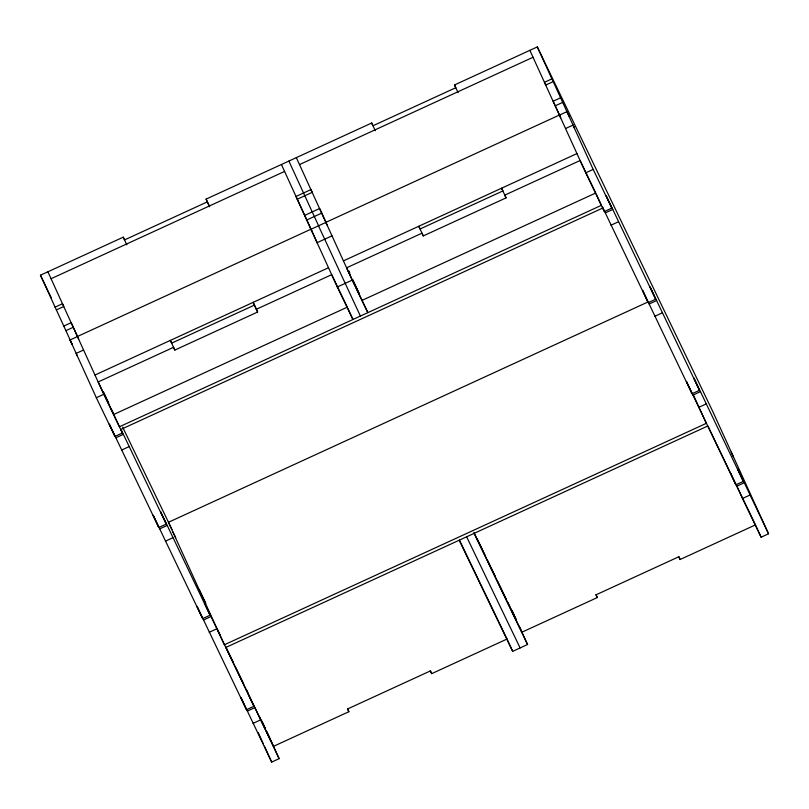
<?xml version="1.0" encoding="UTF-8"?>
<svg xmlns="http://www.w3.org/2000/svg" width="809" height="809" viewBox="0 0 809 809"><rect width="100%" height="100%" fill="white"/><g stroke="black" fill="none" stroke-linecap="round" stroke-linejoin="round"><path stroke-width="1.21" d="M77.502 336.544L70.049 339.972L72.244 344.523L40.45 275.212L123.261 237.158L124.576 239.899L207.387 201.845L209.652 206.801M209.238 206.042L206.073 199.115L371.695 123.008L373.01 125.749L455.821 87.696L454.506 84.965L537.318 46.912L712.678 411.285L768.55 533.788L761.097 537.206L742.47 498.496L736.847 486.169L744.3 482.74L768.55 533.788M51.068 278.721L284.596 171.417M299.502 164.571L533.03 57.267M55.032 307.187L62.485 303.759L63.8 306.5L56.347 309.918M553.214 81.618L551.9 78.888L544.447 82.306L545.762 85.046L553.214 81.618L574.299 127.842L572.984 125.112L565.531 128.54M297.328 199.196L312.234 192.35L310.919 189.609L296.013 196.466L317.391 243.175M63.729 326.098L71.182 322.68L77.26 335.765M304.71 215.376L319.616 208.52L326.189 222.677M560.597 97.798L553.144 101.226L560.546 117.204M65.923 330.659L73.376 327.23M306.904 219.927L321.81 213.08M555.338 105.777L562.791 102.349M311.03 229.24L325.936 222.394M559.464 115.09L566.917 111.662L569.111 116.223M83.57 349.994L76.117 353.412L77.431 356.152M317.098 242.69L332.003 235.844M94.987 375.032L328.515 267.728M343.421 260.882L576.948 153.579M254.471 305.084L171.66 343.137L170.345 340.407L174.825 350.075L257.636 312.021L253.156 302.354L257.636 312.021M256.322 309.291L331.68 274.666L347.314 307.157L113.786 414.451L98.152 381.969L173.51 347.344L174.825 350.075M423.259 235.925L506.07 197.871L501.59 188.204L502.905 190.934L420.093 228.987L418.779 226.257L423.259 235.925L421.944 233.184L346.586 267.819L367.842 312.628L352.208 280.136L296.337 157.634M96.322 397.715L103.774 394.296L122.402 433.007L114.949 436.435L96.322 397.715L70.049 339.972M281.431 164.49L337.302 286.993L352.208 280.136M585.736 172.843L593.189 169.415L611.826 208.125L604.374 211.553L585.736 172.843L529.865 50.34M362.22 300.301L595.748 192.997L580.114 160.516L504.755 195.141L506.07 197.871M120.723 429.518L602.685 208.065M115.909 437.77L123.362 434.342L166.25 524.101L158.797 527.529L109.326 424.108L114.949 436.435M605.324 212.888L612.777 209.47L655.664 299.219L648.211 302.647L602.584 207.195M121.532 450.097L128.985 446.669M610.947 225.215L618.4 221.797M648.13 301.899L168.464 522.29L224.336 644.803L706.297 423.35L693.242 394.721M159.747 528.864L167.2 525.435L210.087 615.194L202.634 618.622L153.174 515.202L158.797 527.529M649.162 303.982L656.615 300.564L699.502 390.312L692.049 393.74L642.589 290.32L648.211 302.647M165.37 541.191L172.823 537.763M654.784 316.309L662.237 312.891M203.585 619.957L211.038 616.529L253.925 706.287L246.472 709.715L197.012 606.295L202.634 618.622M693 395.075L700.452 391.647L743.34 481.406L735.887 484.834L686.426 381.413L692.049 393.74M209.207 632.284L216.66 628.856M698.622 407.402L706.075 403.974M225.65 647.534L707.612 426.08M247.423 711.05L254.875 707.622L279.135 758.66L271.682 762.088L240.849 697.388L246.472 709.715M253.045 723.377L260.498 719.949M742.47 498.496L749.923 495.068M347.516 708.735L348.871 711.708L273.513 746.333L225.468 646.502M348.871 711.708L347.557 708.977L430.368 670.924L431.682 673.664L507.041 639.039L512.663 651.356L527.569 644.51L519.236 626.247M595.95 594.585L597.305 597.558L521.947 632.183L473.892 532.342M597.305 597.558L595.99 594.827L678.802 556.774L680.116 559.504L755.475 524.879L761.097 537.206M731.134 452.15L733.328 456.701M612.777 209.47L606.204 195.798L611.826 208.125M656.615 300.564L650.042 286.892L655.664 299.219M700.452 391.647L693.879 377.985L699.502 390.312M744.3 482.74L737.717 469.078L743.34 481.406M560.698 117.79L559.383 115.05L325.855 222.354L327.17 225.094M707.976 426.181L755.475 524.879M348.305 271.025L349.913 274.372M352.603 279.965L359.065 293.374L352.855 279.772M477.249 538.956L484.854 554.752M487.574 560.404L495.179 576.2M497.353 580.72L506.04 598.781M507.678 602.169L516.172 619.825M474.084 533.374L527.569 644.51M360.389 316.056L318.483 225.822M466.631 536.802L520.116 647.938M312.264 231.94L310.949 229.21L77.421 336.504L78.736 339.244M459.532 540.321L507.041 639.039M337.302 286.993L352.936 319.484L347.83 308.269M459.178 540.23L512.663 651.356M206.073 199.115L207.387 201.845M122.655 427.122L171.963 529.561M172.944 531.958L175.674 537.631M199.297 589.751L205.82 603.292M103.077 391.839L108.467 403.044M216.863 628.269L220.139 635.075M226.146 647.544L233.235 662.288M235.965 667.961L243.61 683.838M246.33 689.511L248.515 694.041M259.436 716.723L264.887 728.06M266.525 731.467L270.348 739.406M121.168 429.791L123.362 434.342M167.2 525.435L160.627 511.773L166.25 524.101M211.038 616.529L204.465 602.867L210.087 615.194M40.45 275.212L51.412 297.985M537.318 46.912L551.9 78.888M572.984 125.112L593.189 169.415M730.264 472.507L735.887 484.834M602.321 207.074L604.374 211.553M596.263 194.12L601.37 205.334L119.408 426.788L111.076 408.515M678.761 556.541L680.116 559.504M454.506 84.965L458.086 92.651M371.695 123.008L375.275 130.694M512.036 610.451L516.193 619.563M511.48 610.067L514.635 617.004M348.73 270.712L349.761 272.977M318.736 226.105L288.884 161.062M430.327 670.691L431.682 673.664M123.261 237.158L126.831 244.854M262.045 721.193L265.16 728.019M266.717 731.437L279.135 758.66M248.302 693.96L253.925 706.287M120.875 429.65L122.402 433.007M103.39 391.657L108.719 403.185M47.903 271.794L103.774 394.296M258.213 732.56L263.39 743.916M264.432 746.181L271.682 762.088"/></g></svg>
